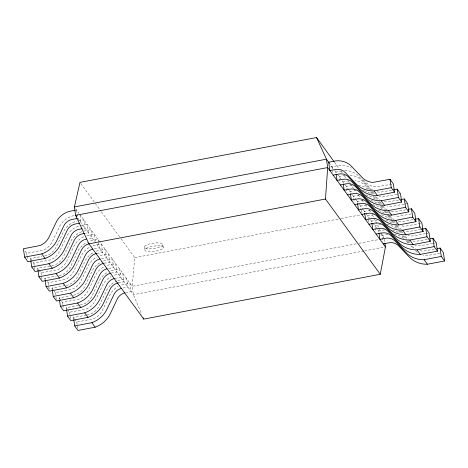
<?xml version="1.0" encoding="UTF-8"?>
<svg xmlns="http://www.w3.org/2000/svg" width="468" height="468" viewBox="0 0 468 468"><rect width="100%" height="100%" fill="white"/><g stroke="black" fill="none" stroke-linecap="round" stroke-linejoin="round"><path stroke-width="0.35" stroke-dasharray="2.34 1.75" d="M121.077 238.815L134.772 257.628L132.169 286.293L133.392 294.676L141.781 314.478M74.002 215.619L72.61 215.941A19.837 18.814 -36.1 0 0 60.091 225.594L51.96 242.471A16.69 15.83 -36.1 0 1 43.6 249.982L26.699 253.299L23.815 249.327M83.614 231.057L90.909 229.618L92.132 237.996L87.838 238.815M86.913 235.591L94.214 234.152L95.437 242.529M330.519 167.012L339.271 165.409A19.837 18.814 -36.1 0 1 351.374 168.076M78.513 220.785L83.76 219.79L84.983 228.173L82.836 228.583M341.71 170.908L335.808 172.025L336.012 173.423M81.157 225.447L87.06 224.324L88.282 232.707L85.416 233.251M345.01 175.441L339.107 176.559L340.025 182.848M348.865 180.73L342.956 181.853L343.266 183.947M352.164 185.269L346.261 186.387L347.174 192.67M356.013 190.558L350.111 191.675L350.316 193.073M391.891 184.094L376.383 186.919A16.69 15.83 -36.1 0 1 366.345 182.894L363.531 180.004M359.313 195.092L353.41 196.209L354.329 202.498M30.753 259.986L30.555 258.588L41.927 256.429M44.77 255.891L47.455 255.271A16.69 15.83 -36.1 0 0 55.809 247.765L63.94 230.882A19.837 18.814 -36.1 0 1 76.459 221.235M391.476 190.189L380.232 192.208A16.69 15.83 -36.1 0 1 376.921 191.751M94.273 248.771L99.286 247.824L98.572 242.933M363.168 200.38L357.26 201.497L357.464 202.896M30.555 258.588L33.854 263.121L50.755 259.81A16.69 15.83 -36.1 0 0 59.108 252.299L67.24 235.416A19.837 18.814 -36.1 0 1 79.759 225.769M396.911 194.319L383.532 196.741A16.69 15.83 -36.1 0 1 379.156 195.981M397.625 194.185L399.754 193.781M96.858 253.44L102.586 252.357L101.363 243.974L94.062 245.413A19.837 18.814 -36.1 0 0 91.02 246.507M366.467 204.914L360.565 206.031L361.074 209.529M38.007 270.504L37.703 268.41L54.604 265.099A16.69 15.83 -36.1 0 0 62.964 257.587L71.089 240.704A19.837 18.814 -36.1 0 1 82.07 231.543M398.631 200.011L387.387 202.036A16.69 15.83 -36.1 0 1 383.005 201.269M101.427 258.593L106.435 257.646L105.212 249.263L97.917 250.708A19.837 18.814 -36.1 0 0 95.367 251.585M370.317 210.202L364.414 211.325L364.619 212.724M38.943 270.112L41.003 272.943L57.903 269.632A16.69 15.83 -36.1 0 0 66.263 262.121L74.394 245.238A19.837 18.814 -36.1 0 1 84.866 236.264M404.065 204.142L390.686 206.569A16.69 15.83 -36.1 0 1 387.369 206.107M404.773 204.007L406.908 203.603M104.007 263.268L109.74 262.179L108.517 253.796L101.217 255.241A19.837 18.814 -36.1 0 0 98.175 256.335M134.772 257.628L340.482 218.65M341.195 218.509L361.267 214.707M373.616 214.742L367.713 215.859L368.222 219.352M45.057 279.63L44.858 278.238L56.23 276.079M59.073 275.541L61.758 274.921A16.69 15.83 -36.1 0 0 70.112 267.409L78.244 250.532A19.837 18.814 -36.1 0 1 87.721 241.974M405.779 209.839L394.536 211.858A16.69 15.83 -36.1 0 1 391.225 211.401M108.576 268.421L113.589 267.468L112.367 259.091L105.066 260.53A19.837 18.814 -36.1 0 0 103.527 261.015M377.471 220.03L371.563 221.148L371.767 222.546M47.332 281.637L48.157 282.771L65.058 279.454A16.69 15.83 -36.1 0 0 73.412 271.943L81.543 255.066A19.837 18.814 -36.1 0 1 89.569 247.233M411.214 213.97L397.835 216.391A16.69 15.83 -36.1 0 1 394.524 215.935M111.162 273.09L116.889 272.002L115.666 263.624L108.365 265.063A19.837 18.814 -36.1 0 0 105.323 266.157M380.771 224.564L374.868 225.681L375.781 231.97M52.211 289.458L52.007 288.06L65.514 285.498M66.228 285.363L68.907 284.743A16.69 15.83 -36.1 0 0 77.267 277.237L85.392 260.354A19.837 18.814 -36.1 0 1 93.419 252.521M412.934 219.662L401.69 221.68A16.69 15.83 -36.1 0 1 398.373 221.224M115.011 278.378L120.738 277.296L119.516 268.913L112.221 270.352A19.837 18.814 -36.1 0 0 110.676 270.837M384.62 229.852L378.717 230.97L379.021 233.07M53.656 290.324L55.306 292.594L72.207 289.282A16.69 15.83 -36.1 0 0 80.566 281.771L88.698 264.888A19.837 18.814 -36.1 0 1 96.718 257.055M420.498 223.388L404.99 226.219A16.69 15.83 -36.1 0 1 400.608 225.453M118.31 282.912L124.043 281.83L122.821 273.447L115.52 274.886A19.837 18.814 -36.1 0 0 112.478 275.98M387.919 234.386L382.017 235.509L382.935 241.792M59.36 299.28L59.161 297.882L70.533 295.729M73.377 295.191L76.062 294.571A16.69 15.83 -36.1 0 0 84.415 287.059L92.547 270.176A19.837 18.814 -36.1 0 1 102.024 261.624M420.796 229.349L408.839 231.508A16.69 15.83 -36.1 0 1 405.528 231.046M122.879 288.066L127.893 287.118L126.67 278.735L119.369 280.18A19.837 18.814 -36.1 0 0 117.831 280.665M356.212 243.834L132.169 286.293L80.338 215.093M359.085 243.29L378.472 239.616M59.161 297.882L62.46 302.416L79.361 299.105A16.69 15.83 -36.1 0 0 87.721 291.593L95.846 274.71A19.837 18.814 -36.1 0 1 103.873 266.883M425.517 233.614L412.138 236.042A16.69 15.83 -36.1 0 1 407.763 235.281M426.231 233.479L428.36 233.076M125.465 292.74L131.192 291.652L129.969 283.269L122.669 284.714A19.837 18.814 -36.1 0 0 119.627 285.808M363.899 250.994L133.392 294.676L95.314 242.365M364.619 250.86L385.439 246.911M66.614 309.804L66.31 307.71L83.21 304.393A16.69 15.83 -36.1 0 0 91.57 296.882L99.696 280.004A19.837 18.814 -36.1 0 1 107.722 272.171M427.237 239.312L415.993 241.33A16.69 15.83 -36.1 0 1 411.612 240.57M67.55 309.406L69.609 312.244L86.51 308.927A16.69 15.83 -36.1 0 0 94.869 301.415L103.001 284.538A19.837 18.814 -36.1 0 1 111.021 276.705M432.672 243.442L419.293 245.864A16.69 15.83 -36.1 0 1 414.911 245.103M433.38 243.307L435.515 242.904M73.663 318.93L73.464 317.532L86.258 315.104M86.972 314.97L90.365 314.215A16.69 15.83 -36.1 0 0 98.719 306.71L106.85 289.827A19.837 18.814 -36.1 0 1 116.327 281.268M434.392 249.134L423.142 251.152A16.69 15.83 -36.1 0 1 418.761 250.392M74.699 319.235L76.764 322.066L93.664 318.755A16.69 15.83 -36.1 0 0 102.024 311.243L110.15 294.36A19.837 18.814 -36.1 0 1 118.176 286.527M439.821 253.264L426.442 255.692A16.69 15.83 -36.1 0 1 423.13 255.23M372.61 191.857L373.493 192.722A16.69 15.83 -36.1 0 0 374.324 193.424M376.465 197.145L377.343 198.011A16.69 15.83 -36.1 0 0 379.987 199.935M379.764 201.685L380.648 202.545A16.69 15.83 -36.1 0 0 382.362 203.89M386.913 211.507L387.796 212.367A16.69 15.83 -36.1 0 0 389.511 213.718M394.068 221.329L394.951 222.195M401.216 231.157L402.1 232.017A16.69 15.83 -36.1 0 0 404.744 233.941M405.072 236.445L405.949 237.305A16.69 15.83 -36.1 0 0 408.593 239.236M408.371 240.979L409.254 241.839A16.69 15.83 -36.1 0 0 410.085 242.547M412.22 246.267L413.104 247.127A16.69 15.83 -36.1 0 0 415.748 249.058M415.525 250.801L416.403 251.667A16.69 15.83 -36.1 0 0 418.117 253.012M371.165 190.336L361.009 179.747A19.837 18.814 -36.1 0 0 349.614 175.143M369.223 189.54L364.859 185.035A19.837 18.814 -36.1 0 0 355.042 180.584M371.639 192.073L373.569 194.103M370.597 192.044L372.528 194.074M374.938 196.607L377.834 199.655M373.002 195.811L376.377 199.362M378.787 201.901L380.718 203.931M382.649 205.955L384.497 207.833A16.69 15.83 -36.1 0 0 387.141 209.763M377.746 201.866L381.127 205.417M381.607 205.926L385.948 210.489M380.636 206.142L383.526 209.184M385.456 211.214L389.317 215.274M389.803 215.783L391.646 217.655A16.69 15.83 -36.1 0 0 394.29 219.586M384.415 211.185L388.276 215.245M388.762 215.748L392.137 219.299M387.785 215.97L392.125 220.533M392.611 221.042L396.472 225.096M396.952 225.605L398.8 227.483A16.69 15.83 -36.1 0 0 401.445 229.408M391.57 221.007L393.98 223.546M395.91 225.576L399.292 229.127M394.939 225.792L397.829 228.834M399.76 230.864L402.176 233.403M398.718 230.835L401.135 233.368M403.545 235.907L406.926 239.458M402.088 235.615L404.984 238.657M407.394 241.195L409.325 243.225M406.353 241.166L408.283 243.196M410.699 245.729L413.595 248.771M334.491 162.244L339.201 168.714M340.915 171.066L342.623 173.417M344.337 175.769L346.478 178.706M348.186 181.057L349.473 182.824M349.9 183.409L353.322 188.113M353.755 188.703L356.323 192.231M358.032 194.583L360.173 197.519M361.887 199.871L363.595 202.223M365.309 204.574L367.45 207.517M369.158 209.869L370.872 212.22M329.068 162.77L334.526 170.27M334.953 170.855L344.805 184.392M345.021 184.684L348.66 189.686M349.093 190.277L352.088 194.395M352.515 194.986L355.943 199.69M356.376 200.281L359.371 204.399M359.74 204.902L363.226 209.693M363.654 210.284L370.083 219.112M370.51 219.697L380.367 233.239M380.782 233.807L384.216 238.528M80.841 183.55L100.959 211.185M101.386 211.77L120.645 238.23M75.676 208.687L79.08 213.367M77.828 218.351L94.887 241.775M37.703 268.41L38.528 269.545M44.858 278.238L45.683 279.367M52.007 288.06L53.247 289.762M66.31 307.71L67.135 308.839M73.464 317.532L74.289 318.667M372.271 214.736L373.563 217.31M373.885 217.953L378.729 227.594M379.051 228.238L380.987 232.099M381.309 232.742L383.573 237.241M384.322 239.23L384.831 242.722M368.328 220.048L368.632 222.142M361.173 210.226L361.583 213.022M331.958 166.737L332.467 170.229M332.567 170.931L332.771 172.323M162.805 244.746A9.307 2.644 -8.3 0 1 148.444 248.689A9.307 2.644 -8.3 0 1 149.59 243.922A9.307 2.644 -8.3 0 1 162.805 244.746L163.238 247.707A9.307 2.644 -8.3 0 1 148.877 251.649A9.307 2.644 -8.3 0 1 150.023 246.882A9.307 2.644 -8.3 0 1 163.238 247.707M144.419 246.823L144.852 249.783M98.473 242.231L98.064 239.44L90.763 240.88A19.837 18.814 -36.1 0 0 89.224 241.365M80.01 215.198L81.134 222.885M76.606 209.968L77.524 216.251M76.764 322.066L77.682 328.355M69.609 312.244L70.528 318.527M62.46 302.416L62.765 304.516M62.864 305.212L63.274 308.008M55.306 292.594L55.616 294.688M56.02 297.484L56.324 299.579M48.157 282.771L49.076 289.054M41.003 272.943L41.921 279.232M33.854 263.121L34.772 269.41M26.699 253.299L27.004 255.393M27.109 256.09L27.618 259.582M392.36 229.981A19.837 18.814 -36.1 0 1 399.415 233.181M394.103 234.24A19.837 18.814 -36.1 0 1 403.919 238.692M385.72 220.276A19.837 18.814 -36.1 0 1 392.266 223.359M386.954 224.418A19.837 18.814 -36.1 0 1 396.77 228.864M378.565 210.454A19.837 18.814 -36.1 0 1 385.111 213.537M381.356 214.865A19.837 18.814 -36.1 0 1 389.224 218.708M370.902 200.509A19.837 18.814 -36.1 0 1 377.963 203.709M372.651 204.768A19.837 18.814 -36.1 0 1 382.075 208.88M396.665 223.54A16.69 15.83 -36.1 0 1 395.782 222.897M362.197 190.406A19.837 18.814 -36.1 0 1 363.753 190.687M364.262 190.804A19.837 18.814 -36.1 0 1 370.808 193.887M365.496 194.94A19.837 18.814 -36.1 0 1 375.313 199.391M358.348 185.117A19.837 18.814 -36.1 0 1 368.158 189.569M344.717 170.592A19.837 18.814 -36.1 0 1 357.71 175.213L370.194 188.183A16.69 15.83 -36.1 0 0 372.838 190.113"/><path stroke-width="0.7" d="M380.268 274.277L325.482 199.023L327.676 167.562L326.453 159.179L316.52 137.551L79.987 182.374L74.406 206.944L75.629 215.327L88.955 243.846L143.74 319.1L380.268 274.277L385.439 246.911L384.93 243.418M74.406 206.944L326.453 159.179L329.419 163.25M75.295 210.214L69.305 211.407A19.837 18.814 -36.1 0 0 56.786 221.06L48.66 237.937A16.69 15.83 -36.1 0 1 40.301 245.448L23.4 248.765L24.623 257.143L27.922 261.682L45.109 258.424A25.529 24.213 -36.1 0 0 60.313 244.758L67.181 230.309A10.998 10.425 -36.1 0 1 75.401 223.967L79.7 223.154M77.115 218.486L72.101 219.434A10.998 10.425 -36.1 0 0 63.876 225.775L57.014 240.224A25.529 24.213 -36.1 0 1 41.81 253.89L24.623 257.143M333.181 175.12L338.908 174.032A10.998 10.425 -36.1 0 1 348.49 176.998L359.085 188.136A25.529 24.213 -36.1 0 0 377.354 195.46L394.536 192.202L393.313 183.825L390.014 179.291L373.084 182.385A16.69 15.83 -36.1 0 1 363.039 178.361L350.555 165.385A19.837 18.814 -36.1 0 0 335.971 160.875L328.653 162.203L329.876 170.586L335.609 169.498A10.998 10.425 -36.1 0 1 345.185 172.464L355.785 183.602A25.529 24.213 -36.1 0 0 374.055 190.926L377.354 195.46M82.116 228.717L79.256 229.261A10.998 10.425 -36.1 0 0 71.031 235.597L64.163 250.047A25.529 24.213 -36.1 0 1 48.959 263.712L31.777 266.971L30.859 260.682M84.702 233.386L82.555 233.795A10.998 10.425 -36.1 0 0 74.33 240.131L67.468 254.58A25.529 24.213 -36.1 0 1 52.258 268.246L35.077 271.504L31.777 266.971M340.33 184.942L346.057 183.86A10.998 10.425 -36.1 0 1 355.639 186.826L366.239 197.964A25.529 24.213 -36.1 0 0 384.503 205.282L401.69 202.03L400.468 193.647L397.168 189.113L393.611 189.786M88.955 243.846L325.482 199.023M347.484 194.77L353.211 193.682A10.998 10.425 -36.1 0 1 362.794 196.648L373.388 207.786A25.529 24.213 -36.1 0 0 391.657 215.11L408.839 211.852L407.616 203.469L404.317 198.935L400.766 199.608M374.055 190.926L391.236 187.668L394.536 192.202M354.633 204.592L360.36 203.504A10.998 10.425 -36.1 0 1 369.942 206.47L380.542 217.608A25.529 24.213 -36.1 0 0 398.806 224.932L415.993 221.674L414.771 213.297L411.471 208.763L408.628 209.301M336.112 174.125L337.03 180.408L342.757 179.326A10.998 10.425 -36.1 0 1 352.34 182.286L362.934 193.43A25.529 24.213 -36.1 0 0 381.204 200.749L398.391 197.496L401.69 202.03M361.787 214.414L367.515 213.332A10.998 10.425 -36.1 0 1 377.097 216.298L387.691 227.436A25.529 24.213 -36.1 0 0 405.961 234.76L423.142 231.502L421.92 223.119L418.62 218.585L415.069 219.258M38.007 270.504L38.926 276.793L56.113 273.534A25.529 24.213 -36.1 0 0 71.317 259.869L78.179 245.419A10.998 10.425 -36.1 0 1 86.404 239.084M343.266 183.947L344.179 190.236L349.912 189.148A10.998 10.425 -36.1 0 1 359.488 192.114L370.089 203.252A25.529 24.213 -36.1 0 0 388.358 210.577L405.54 207.318L408.839 211.852M88.838 243.816A10.998 10.425 -36.1 0 0 81.485 249.959L74.617 264.402A25.529 24.213 -36.1 0 1 59.413 278.068L42.225 281.326L38.926 276.793M368.936 224.242L374.663 223.154A10.998 10.425 -36.1 0 1 384.246 226.12L394.846 237.258A25.529 24.213 -36.1 0 0 413.109 244.583L430.297 241.324L429.074 232.941L425.775 228.407L422.218 229.08M45.162 280.332L46.08 286.615L63.262 283.362A25.529 24.213 -36.1 0 0 78.472 269.697L85.334 255.247A10.998 10.425 -36.1 0 1 92.687 249.111M350.415 193.77L351.333 200.058L357.061 198.97A10.998 10.425 -36.1 0 1 366.643 201.936L377.237 213.075A25.529 24.213 -36.1 0 0 395.507 220.399L412.694 217.14L415.993 221.674M96.858 253.44A10.998 10.425 -36.1 0 0 88.633 259.781L81.771 274.23A25.529 24.213 -36.1 0 1 66.561 287.896L49.38 291.154L46.08 286.615M376.091 234.064L381.818 232.976A10.998 10.425 -36.1 0 1 391.4 235.942L401.994 247.081A25.529 24.213 -36.1 0 0 420.264 254.405L437.445 251.146L436.223 242.769L432.923 238.235L430.08 238.774M52.311 290.154L53.229 296.443L70.416 293.184A25.529 24.213 -36.1 0 0 85.621 279.519L92.483 265.069A10.998 10.425 -36.1 0 1 99.836 258.933M357.57 203.598L358.482 209.88L364.215 208.798A10.998 10.425 -36.1 0 1 373.792 211.758L384.392 222.903A25.529 24.213 -36.1 0 0 402.661 230.221L419.843 226.968L423.142 231.502M103.141 263.466A10.998 10.425 -36.1 0 0 95.788 269.603L88.92 284.053A25.529 24.213 -36.1 0 1 73.716 297.718L56.529 300.977L53.229 296.443M383.239 243.886L388.966 242.804A10.998 10.425 -36.1 0 1 398.549 245.77L409.149 256.909A25.529 24.213 -36.1 0 0 427.413 264.233L444.6 260.974L443.377 252.591L440.078 248.058L437.235 248.596M59.465 299.982L60.384 306.265L77.565 303.007A25.529 24.213 -36.1 0 0 92.775 289.341L99.637 274.891A10.998 10.425 -36.1 0 1 106.991 268.755M364.718 213.42L365.637 219.708L371.364 218.62A10.998 10.425 -36.1 0 1 380.946 221.586L391.54 232.725A25.529 24.213 -36.1 0 0 409.81 240.049L426.997 236.79L430.297 241.324M110.29 273.289A10.998 10.425 -36.1 0 0 102.937 279.431L96.075 293.875A25.529 24.213 -36.1 0 1 80.865 307.546L63.683 310.799L60.384 306.265M66.614 309.804L67.532 316.087L84.72 312.835A25.529 24.213 -36.1 0 0 99.924 299.169L106.786 284.719A10.998 10.425 -36.1 0 1 114.139 278.583M371.873 223.242L372.785 229.531L378.518 228.442A10.998 10.425 -36.1 0 1 388.095 231.408L398.695 242.547A25.529 24.213 -36.1 0 0 416.965 249.871L434.146 246.613L437.445 251.146M118.31 282.912A10.998 10.425 -36.1 0 0 110.091 289.253L103.223 303.703A25.529 24.213 -36.1 0 1 88.019 317.368L70.832 320.627L67.532 316.087M73.768 319.626L74.687 325.915L91.868 322.657A25.529 24.213 -36.1 0 0 107.078 308.991L113.94 294.542A10.998 10.425 -36.1 0 1 121.294 288.405M379.021 233.07L379.94 239.353L385.667 238.27A10.998 10.425 -36.1 0 1 395.249 241.231L405.844 252.375A25.529 24.213 -36.1 0 0 424.113 259.693L441.301 256.441L444.6 260.974M124.593 292.939A10.998 10.425 -36.1 0 0 117.24 299.075L110.378 313.525A25.529 24.213 -36.1 0 1 95.174 327.19L77.986 330.449L74.687 325.915M381.204 200.749L384.503 205.282M388.358 210.577L391.657 215.11M395.507 220.399L398.806 224.932M402.661 230.221L405.961 234.76M409.81 240.049L413.109 244.583M416.965 249.871L420.264 254.405M424.113 259.693L427.413 264.233M316.52 137.551L334.064 161.659M385.439 246.911L327.676 167.562L75.629 215.327L76.483 216.503M41.81 253.89L45.109 258.424M48.959 263.712L52.258 268.246M56.113 273.534L59.413 278.068M63.262 283.362L66.561 287.896M70.416 293.184L73.716 297.718M77.565 303.007L80.865 307.546M84.72 312.835L88.019 317.368M91.868 322.657L95.174 327.19M143.179 317.778L143.74 319.1M440.078 248.058L441.301 256.441M432.923 238.235L434.146 246.613M425.775 228.407L426.997 236.79M418.62 218.585L419.843 226.968M411.471 208.763L412.694 217.14M404.317 198.935L405.54 207.318M397.168 189.113L398.391 197.496M390.014 179.291L391.236 187.668"/></g></svg>
